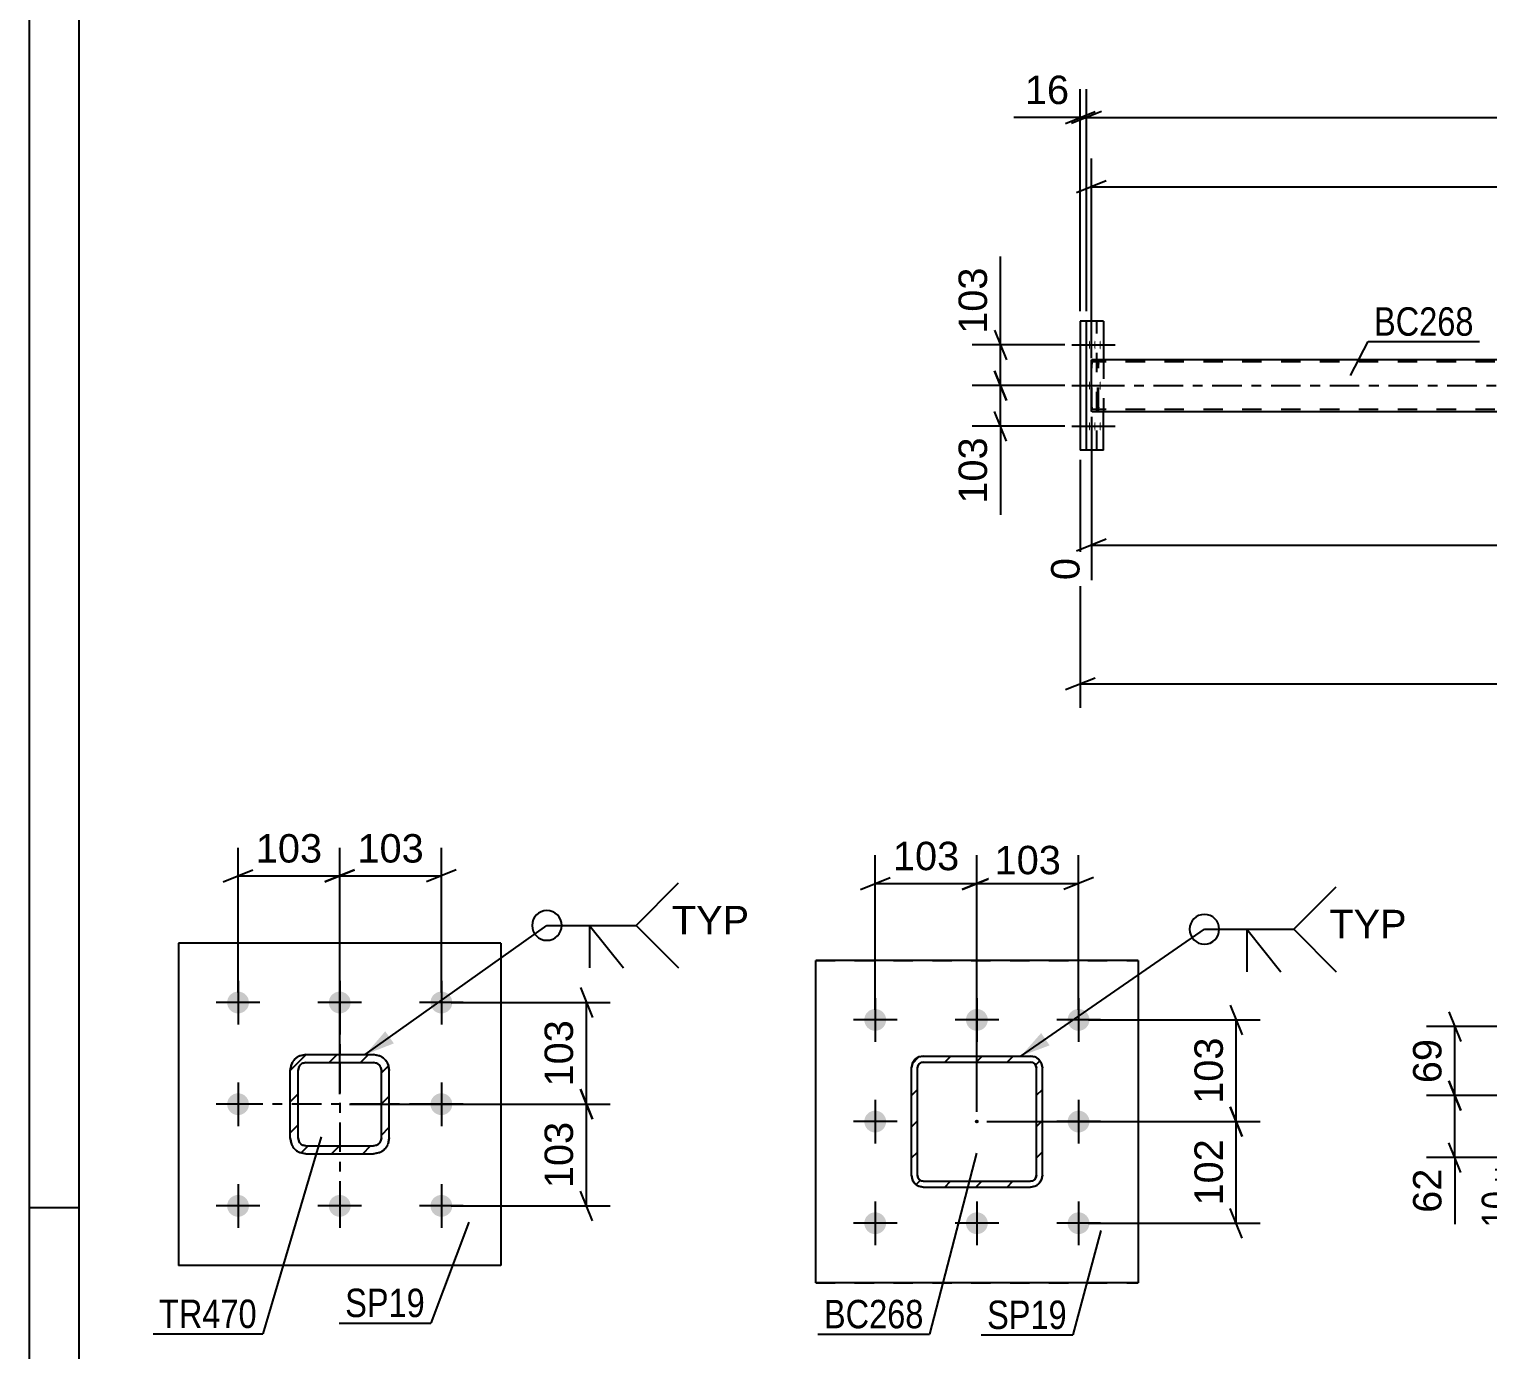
# Model space of a CAD drawing. Header units: millimetres. Extents: x 0 to 841, y 0 to 594.
# Drawn here: x 0 to 147.1, y 134.7 to 267.8 of the extents above; entities that cross this region are included whole.
import ezdxf

# ---------------------------------------------------------------- set-up
doc = ezdxf.new("R2010")
doc.units = ezdxf.units.MM
doc.linetypes.add('DXK_LINE_DOT2', pattern=[3.9198, 1.9599, -1.9599])
doc.linetypes.add('DXK_LINE_DOT3', pattern=[5.9187, 2.979, -0.9799, 0.9799, -0.9799])
doc.styles.add('Arial', font='ARIAL.TTF', dxfattribs={"height": 0.2})
doc.styles.add('Arial Narrow', font='ARIALN.TTF', dxfattribs={"height": 0.2})

# ---------------------------------------------------------------- blocks, each defined once
blk = doc.blocks.new('Unknown-318891418-1113')
at = {"color": 5, "linetype": 'Continuous'}
for p, q in [((0, 594), (0, 0)), ((5, 589), (5, 5)), ((5, 149), (0, 149))]:
    blk.add_line(p, q, dxfattribs=at)
blk = doc.blocks.new('Bolt-318891418-3976 - 3954')
at = {"linetype": 'Continuous'}
for points in [[(106.86, 236), (106.86, 236.09), (106.86, 236.18), (106.87, 236.26), (106.87, 236.32), (106.88, 236.38), (106.9, 236.42), (106.91, 236.43), (106.92, 236.43), (106.93, 236.42), (106.94, 236.38), (106.95, 236.32), (106.96, 236.26), (106.97, 236.18), (106.97, 236.09), (106.97, 236), (106.97, 235.91), (106.97, 235.82), (106.96, 235.74), (106.95, 235.67), (106.94, 235.62), (106.93, 235.58), (106.92, 235.56), (106.91, 235.56), (106.9, 235.58), (106.88, 235.62), (106.87, 235.67), (106.87, 235.74), (106.86, 235.82), (106.86, 235.91)], [(107.39, 236), (107.39, 236.09), (107.4, 236.18), (107.4, 236.26), (107.41, 236.32), (107.42, 236.38), (107.43, 236.42), (107.44, 236.43), (107.45, 236.43), (107.47, 236.42), (107.48, 236.38), (107.49, 236.32), (107.49, 236.26), (107.5, 236.18), (107.5, 236.09), (107.51, 236), (107.5, 235.91), (107.5, 235.82), (107.49, 235.74), (107.49, 235.67), (107.48, 235.62), (107.47, 235.58), (107.45, 235.56), (107.44, 235.56), (107.43, 235.58), (107.42, 235.62), (107.41, 235.67), (107.4, 235.74), (107.4, 235.82), (107.39, 235.91)], [(107.93, 236), (107.93, 236.09), (107.93, 236.18), (107.94, 236.26), (107.94, 236.32), (107.95, 236.38), (107.97, 236.42), (107.98, 236.43), (107.99, 236.43), (108, 236.42), (108.01, 236.38), (108.02, 236.32), (108.03, 236.26), (108.04, 236.18), (108.04, 236.09), (108.04, 236), (108.04, 235.91), (108.04, 235.82), (108.03, 235.74), (108.02, 235.67), (108.01, 235.62), (108, 235.58), (107.99, 235.56), (107.98, 235.56), (107.97, 235.58), (107.95, 235.62), (107.94, 235.67), (107.94, 235.74), (107.93, 235.82), (107.93, 235.91)], [(106.86, 231.9), (106.86, 231.99), (106.86, 232.08), (106.87, 232.16), (106.87, 232.22), (106.88, 232.28), (106.9, 232.32), (106.91, 232.33), (106.92, 232.33), (106.93, 232.32), (106.94, 232.28), (106.95, 232.22), (106.96, 232.16), (106.97, 232.08), (106.97, 231.99), (106.97, 231.9), (106.97, 231.81), (106.97, 231.72), (106.96, 231.64), (106.95, 231.57), (106.94, 231.52), (106.93, 231.48), (106.92, 231.46), (106.91, 231.46), (106.9, 231.48), (106.88, 231.52), (106.87, 231.57), (106.87, 231.64), (106.86, 231.72), (106.86, 231.81)], [(107.93, 231.9), (107.93, 231.99), (107.93, 232.08), (107.94, 232.16), (107.94, 232.22), (107.95, 232.28), (107.97, 232.32), (107.98, 232.33), (107.99, 232.33), (108, 232.32), (108.01, 232.28), (108.02, 232.22), (108.03, 232.16), (108.04, 232.08), (108.04, 231.99), (108.04, 231.9), (108.04, 231.81), (108.04, 231.72), (108.03, 231.64), (108.02, 231.57), (108.01, 231.52), (108, 231.48), (107.99, 231.46), (107.98, 231.46), (107.97, 231.48), (107.95, 231.52), (107.94, 231.57), (107.94, 231.64), (107.93, 231.72), (107.93, 231.81)], [(106.86, 227.8), (106.86, 227.89), (106.86, 227.98), (106.87, 228.06), (106.87, 228.12), (106.88, 228.18), (106.9, 228.22), (106.91, 228.23), (106.92, 228.23), (106.93, 228.22), (106.94, 228.18), (106.95, 228.12), (106.96, 228.06), (106.97, 227.98), (106.97, 227.89), (106.97, 227.8), (106.97, 227.71), (106.97, 227.62), (106.96, 227.54), (106.95, 227.47), (106.94, 227.42), (106.93, 227.38), (106.92, 227.36), (106.91, 227.36), (106.9, 227.38), (106.88, 227.42), (106.87, 227.47), (106.87, 227.54), (106.86, 227.62), (106.86, 227.71)], [(107.39, 227.8), (107.39, 227.89), (107.4, 227.98), (107.4, 228.06), (107.41, 228.12), (107.42, 228.18), (107.43, 228.22), (107.44, 228.23), (107.45, 228.23), (107.47, 228.22), (107.48, 228.18), (107.49, 228.12), (107.49, 228.06), (107.5, 227.98), (107.5, 227.89), (107.51, 227.8), (107.5, 227.71), (107.5, 227.62), (107.49, 227.54), (107.49, 227.47), (107.48, 227.42), (107.47, 227.38), (107.45, 227.36), (107.44, 227.36), (107.43, 227.38), (107.42, 227.42), (107.41, 227.47), (107.4, 227.54), (107.4, 227.62), (107.39, 227.71)], [(107.93, 227.8), (107.93, 227.89), (107.93, 227.98), (107.94, 228.06), (107.94, 228.12), (107.95, 228.18), (107.97, 228.22), (107.98, 228.23), (107.99, 228.23), (108, 228.22), (108.01, 228.18), (108.02, 228.12), (108.03, 228.06), (108.04, 227.98), (108.04, 227.89), (108.04, 227.8), (108.04, 227.71), (108.04, 227.62), (108.03, 227.54), (108.02, 227.47), (108.01, 227.42), (108, 227.38), (107.99, 227.36), (107.98, 227.36), (107.97, 227.38), (107.95, 227.42), (107.94, 227.47), (107.94, 227.54), (107.93, 227.62), (107.93, 227.71)]]:
    blk.add_hatch(color=1, dxfattribs=at).paths.add_polyline_path(points)
at = {"color": 1, "linetype": 'Continuous'}
for p, q in [((105.13, 236), (108.42, 236)), ((105.66, 236), (108.96, 236)), ((106.2, 236), (109.49, 236)), ((105.13, 231.9), (108.42, 231.9)), ((106.2, 231.9), (109.49, 231.9)), ((105.13, 227.8), (108.42, 227.8)), ((105.66, 227.8), (108.96, 227.8)), ((106.2, 227.8), (109.49, 227.8))]:
    blk.add_line(p, q, dxfattribs=at)
blk = doc.blocks.new('Part-318891418-4037 - 3954')
at = {"color": 2, "linetype": 'Continuous'}
for p, q in [((107.1, 234.06), (107.11, 234.24)), ((107.1, 229.74), (107.1, 234.06)), ((107.11, 234.24), (107.12, 234.4)), ((107.12, 234.4), (107.14, 234.5)), ((107.14, 234.5), (107.16, 234.54)), ((107.16, 234.54), (240.46, 234.54)), ((107.11, 229.55), (107.1, 229.74)), ((107.12, 229.4), (107.11, 229.55)), ((107.14, 229.29), (107.12, 229.4)), ((107.16, 229.26), (107.14, 229.29)), ((763.19, 229.26), (107.16, 229.26))]:
    blk.add_line(p, q, dxfattribs=at)
at = {"color": 7, "linetype": 'DXK_LINE_DOT2'}
for p, q in [((107.14, 234.23), (107.13, 234.15)), ((107.13, 234.15), (107.13, 234.06)), ((107.13, 229.74), (107.13, 234.06)), ((107.15, 234.28), (107.14, 234.23)), ((107.16, 234.3), (107.15, 234.28)), ((763.19, 234.3), (107.16, 234.3)), ((107.73, 234.54), (107.76, 234.5)), ((107.74, 234.28), (107.73, 234.3)), ((107.75, 234.24), (107.74, 234.28)), ((107.75, 234.23), (107.75, 234.24)), ((107.76, 234.15), (107.75, 234.23)), ((107.76, 234.5), (107.78, 234.4)), ((107.76, 234.06), (107.76, 234.15)), ((107.76, 229.74), (107.76, 234.06)), ((107.78, 234.4), (107.79, 234.24)), ((107.79, 234.24), (107.8, 234.06)), ((107.8, 229.74), (107.8, 234.06)), ((107.13, 229.74), (107.13, 229.64)), ((107.13, 229.64), (107.14, 229.57)), ((107.14, 229.57), (107.15, 229.51)), ((107.15, 229.51), (107.16, 229.5)), ((763.19, 229.5), (107.16, 229.5)), ((107.73, 229.5), (107.74, 229.51)), ((107.74, 229.51), (107.75, 229.57)), ((107.75, 229.57), (107.76, 229.64)), ((107.76, 229.64), (107.76, 229.74)), ((107.79, 229.55), (107.78, 229.4)), ((107.8, 229.74), (107.79, 229.55)), ((107.76, 229.29), (107.73, 229.26)), ((107.78, 229.4), (107.76, 229.29))]:
    blk.add_line(p, q, dxfattribs=at)
at = {"color": 7, "linetype": 'DXK_LINE_DOT3'}
blk.add_line((107.45, 231.9), (763.19, 231.9), dxfattribs=at)
blk = doc.blocks.new('Part-318891418-4190 - 3954')
at = {"color": 2, "linetype": 'Continuous'}
for p, q in [((108.3, 238.4), (105.97, 238.4)), ((105.97, 238.4), (105.97, 225.4)), ((106.6, 225.4), (106.6, 238.4)), ((108.3, 238.4), (108.3, 234.54)), ((108.3, 225.4), (108.3, 229.26)), ((108.3, 225.4), (105.97, 225.4))]:
    blk.add_line(p, q, dxfattribs=at)
at = {"color": 7, "linetype": 'DXK_LINE_DOT2'}
for p, q in [((107.66, 225.4), (107.66, 238.4)), ((108.3, 234.54), (108.3, 229.26))]:
    blk.add_line(p, q, dxfattribs=at)
blk = doc.blocks.new('Bolt-318891418-3811 - 3682')
at = {"linetype": 'Continuous'}
for points in [[(22.16, 169.71, -1), (19.96, 169.71, -1)], [(32.41, 169.71, -1), (30.21, 169.71, -1)], [(42.66, 169.71, -1), (40.46, 169.71, -1)], [(22.16, 159.46, -1), (19.96, 159.46, -1)], [(42.66, 159.46, -1), (40.46, 159.46, -1)], [(22.16, 149.21, -1), (19.96, 149.21, -1)], [(32.41, 149.21, -1), (30.21, 149.21, -1)], [(42.66, 149.21, -1), (40.46, 149.21, -1)]]:
    blk.add_hatch(color=1, dxfattribs=at).paths.add_polyline_path(points)
at = {"color": 1, "linetype": 'Continuous'}
for p, q in [((21.06, 171.91), (21.06, 167.51)), ((31.31, 171.91), (31.31, 167.51)), ((41.56, 171.91), (41.56, 167.51)), ((23.26, 169.71), (18.86, 169.71)), ((33.51, 169.71), (29.11, 169.71)), ((43.76, 169.71), (39.36, 169.71)), ((21.06, 161.66), (21.06, 157.26)), ((41.56, 161.66), (41.56, 157.26)), ((23.26, 159.46), (18.86, 159.46)), ((43.76, 159.46), (39.36, 159.46)), ((21.06, 151.41), (21.06, 147.01)), ((31.31, 151.41), (31.31, 147.01)), ((41.56, 151.41), (41.56, 147.01)), ((23.26, 149.21), (18.86, 149.21)), ((33.51, 149.21), (29.11, 149.21)), ((43.76, 149.21), (39.36, 149.21))]:
    blk.add_line(p, q, dxfattribs=at)
blk = doc.blocks.new('Part-318891418-3831 - 3682')
at = {"color": 2, "linetype": 'Continuous'}
for p, q in [((47.56, 175.71), (15.06, 175.71)), ((15.06, 175.71), (15.06, 143.21)), ((47.56, 175.71), (47.56, 143.21)), ((47.56, 143.21), (15.06, 143.21))]:
    blk.add_line(p, q, dxfattribs=at)
blk = doc.blocks.new('Part-318891418-3851 - 3682')
at = {"linetype": 'Continuous'}
h = blk.add_hatch(dxfattribs=at)
h.set_pattern_fill('', scale=0.7, style=0, pattern_type=0)
h.set_pattern_definition([(45, (27.915, 164.4629), (-1.57154, 1.57154), [])])
h.paths.add_polyline_path([(34.71, 164.46), (27.91, 164.46), (27.3, 164.34), (26.78, 163.99), (26.44, 163.48), (26.31, 162.86), (26.31, 156.06), (26.44, 155.45), (26.78, 154.93), (27.3, 154.58), (27.91, 154.46), (34.71, 154.46), (35.33, 154.58), (35.85, 154.93), (36.19, 155.45), (36.31, 156.06), (36.31, 162.86), (36.19, 163.48), (35.85, 163.99), (35.33, 164.34)])
h.paths.add_polyline_path([(35.45, 163.17), (35.51, 162.86), (35.51, 156.06), (35.45, 155.76), (35.28, 155.5), (35.02, 155.32), (34.71, 155.26), (27.91, 155.26), (27.61, 155.32), (27.35, 155.5), (27.18, 155.76), (27.11, 156.06), (27.11, 162.86), (27.18, 163.17), (27.35, 163.43), (27.61, 163.6), (27.91, 163.66), (34.71, 163.66), (35.02, 163.6), (35.28, 163.43)])
at = {"color": 7, "linetype": 'DXK_LINE_DOT3'}
for p, q in [((31.31, 169.46), (31.31, 149.46)), ((41.31, 159.46), (21.31, 159.46))]:
    blk.add_line(p, q, dxfattribs=at)
at = {"color": 7, "linetype": 'DXK_LINE_DOT2'}
for p, q in [((26.31, 162.86), (26.44, 163.48)), ((27.3, 164.34), (27.91, 164.46)), ((27.91, 163.66), (27.61, 163.6)), ((27.91, 164.46), (34.71, 164.46)), ((27.91, 163.66), (34.71, 163.66)), ((34.71, 164.46), (35.33, 164.34)), ((35.02, 163.6), (34.71, 163.66)), ((36.19, 163.48), (36.31, 162.86)), ((26.31, 156.06), (26.31, 162.86)), ((27.18, 163.17), (27.11, 162.86)), ((27.11, 156.06), (27.11, 162.86)), ((35.51, 162.86), (35.45, 163.17)), ((35.51, 156.06), (35.51, 162.86)), ((36.31, 156.06), (36.31, 162.86)), ((26.44, 155.45), (26.31, 156.06)), ((27.11, 156.06), (27.18, 155.76)), ((35.45, 155.76), (35.51, 156.06)), ((36.31, 156.06), (36.19, 155.45)), ((27.91, 154.46), (27.3, 154.58)), ((27.61, 155.32), (27.91, 155.26)), ((27.91, 155.26), (34.71, 155.26)), ((27.91, 154.46), (34.71, 154.46)), ((34.71, 155.26), (35.02, 155.32)), ((35.33, 154.58), (34.71, 154.46))]:
    blk.add_line(p, q, dxfattribs=at)
at = {"color": 2, "linetype": 'Continuous'}
for p, q in [((26.44, 163.48), (26.31, 162.86)), ((27.91, 164.46), (27.3, 164.34)), ((27.61, 163.6), (27.91, 163.66)), ((27.91, 164.46), (34.71, 164.46)), ((27.91, 163.66), (34.71, 163.66)), ((35.33, 164.34), (34.71, 164.46)), ((34.71, 163.66), (35.02, 163.6)), ((36.31, 162.86), (36.19, 163.48)), ((26.31, 156.06), (26.31, 162.86)), ((27.11, 162.86), (27.18, 163.17)), ((27.11, 156.06), (27.11, 162.86)), ((35.45, 163.17), (35.51, 162.86)), ((35.51, 156.06), (35.51, 162.86)), ((36.31, 156.06), (36.31, 162.86)), ((26.31, 156.06), (26.44, 155.45)), ((27.18, 155.76), (27.11, 156.06)), ((35.51, 156.06), (35.45, 155.76)), ((36.19, 155.45), (36.31, 156.06)), ((27.3, 154.58), (27.91, 154.46)), ((27.91, 155.26), (27.61, 155.32)), ((27.91, 155.26), (34.71, 155.26)), ((27.91, 154.46), (34.71, 154.46)), ((35.02, 155.32), (34.71, 155.26)), ((34.71, 154.46), (35.33, 154.58))]:
    blk.add_line(p, q, dxfattribs=at)
at = {"color": 7, "linetype": 'DXK_LINE_DOT2'}
for centre, radius, start, end in [((27.91, 162.86), 1.6, 112.5, 157.5), ((27.91, 162.86), 0.8, 112.5, 157.5), ((34.71, 162.86), 0.8, 22.5, 67.5), ((34.71, 162.86), 1.6, 22.5, 67.5), ((27.91, 156.06), 1.6, 202.5, 247.5), ((27.91, 156.06), 0.8, 202.5, 247.5), ((34.71, 156.06), 0.8, 292.5, 337.5), ((34.71, 156.06), 1.6, 292.5, 337.5)]:
    blk.add_arc(centre, radius, start, end, dxfattribs=at)
at = {"color": 2, "linetype": 'Continuous'}
for centre, radius, start, end in [((27.91, 162.86), 1.6, 112.5, 157.5), ((27.91, 162.86), 0.8, 112.5, 157.5), ((34.71, 162.86), 0.8, 22.5, 67.5), ((34.71, 162.86), 1.6, 22.5, 67.5), ((27.91, 156.06), 1.6, 202.5, 247.5), ((27.91, 156.06), 0.8, 202.5, 247.5), ((34.71, 156.06), 0.8, 292.5, 337.5), ((34.71, 156.06), 1.6, 292.5, 337.5)]:
    blk.add_arc(centre, radius, start, end, dxfattribs=at)
blk = doc.blocks.new('Part-318891418-3613 - 3443')
at = {"color": 2, "linetype": 'Continuous'}
for p, q in [((111.8, 173.96), (79.3, 173.96)), ((79.3, 141.46), (79.3, 173.96)), ((111.8, 173.96), (111.8, 141.46)), ((111.8, 141.46), (79.3, 141.46))]:
    blk.add_line(p, q, dxfattribs=at)
at = {"color": 7, "linetype": 'DXK_LINE_DOT2'}
for p, q in [((79.3, 173.96), (111.8, 173.96)), ((79.3, 141.46), (111.8, 141.46))]:
    blk.add_line(p, q, dxfattribs=at)
blk = doc.blocks.new('Part-318891418-3508 - 3443')
at = {"linetype": 'Continuous'}
h = blk.add_hatch(dxfattribs=at)
h.set_pattern_fill('', scale=0.7, style=0, pattern_type=0)
h.set_pattern_definition([(45, (89.6956, 164.2157), (-1.57154, 1.57154), [])])
h.paths.add_polyline_path([(90.15, 164.31), (89.7, 164.22), (89.31, 163.96), (89.05, 163.57), (88.95, 163.11), (88.95, 152.31), (89.05, 151.85), (89.31, 151.46), (89.7, 151.2), (90.15, 151.11), (100.95, 151.11), (101.41, 151.2), (101.8, 151.46), (102.06, 151.85), (102.15, 152.31), (102.15, 163.11), (102.06, 163.57), (101.8, 163.96), (101.41, 164.22), (100.95, 164.31)])
h.paths.add_polyline_path([(100.95, 163.71), (101.18, 163.66), (101.38, 163.53), (101.51, 163.34), (101.55, 163.11), (101.55, 152.31), (101.51, 152.08), (101.38, 151.88), (101.18, 151.75), (100.95, 151.71), (90.15, 151.71), (89.93, 151.75), (89.73, 151.88), (89.6, 152.08), (89.55, 152.31), (89.55, 163.11), (89.6, 163.34), (89.73, 163.53), (89.93, 163.66), (90.15, 163.71)])
blk.add_hatch(color=246, dxfattribs=at).paths.add_polyline_path([(95.55, 157.61, -1), (95.55, 157.81, -1)])
at = {"color": 7, "linetype": 'DXK_LINE_DOT2'}
for p, q in [((88.95, 163.11), (89.05, 163.57)), ((89.6, 163.34), (89.55, 163.11)), ((89.73, 163.53), (89.6, 163.34)), ((89.7, 164.22), (90.15, 164.31)), ((89.93, 163.66), (89.73, 163.53)), ((90.15, 163.71), (89.93, 163.66)), ((90.15, 164.31), (100.95, 164.31)), ((90.15, 163.71), (100.95, 163.71)), ((100.95, 164.31), (101.41, 164.22)), ((101.18, 163.66), (100.95, 163.71)), ((101.38, 163.53), (101.18, 163.66)), ((101.51, 163.34), (101.38, 163.53)), ((101.55, 163.11), (101.51, 163.34)), ((102.06, 163.57), (102.15, 163.11)), ((88.95, 152.31), (88.95, 163.11)), ((89.55, 152.31), (89.55, 163.11)), ((101.55, 152.31), (101.55, 163.11)), ((102.15, 152.31), (102.15, 163.11)), ((89.05, 151.85), (88.95, 152.31)), ((89.55, 152.31), (89.6, 152.08)), ((89.6, 152.08), (89.73, 151.88)), ((89.73, 151.88), (89.93, 151.75)), ((89.93, 151.75), (90.15, 151.71)), ((90.15, 151.71), (100.95, 151.71)), ((100.95, 151.71), (101.18, 151.75)), ((101.18, 151.75), (101.38, 151.88)), ((101.38, 151.88), (101.51, 152.08)), ((101.51, 152.08), (101.55, 152.31)), ((102.15, 152.31), (102.06, 151.85)), ((90.15, 151.11), (89.7, 151.2)), ((90.15, 151.11), (100.95, 151.11)), ((101.41, 151.2), (100.95, 151.11))]:
    blk.add_line(p, q, dxfattribs=at)
at = {"color": 2, "linetype": 'Continuous'}
for p, q in [((89.05, 163.57), (88.95, 163.11)), ((89.55, 163.11), (89.6, 163.34)), ((89.6, 163.34), (89.73, 163.53)), ((90.15, 164.31), (89.7, 164.22)), ((89.73, 163.53), (89.93, 163.66)), ((89.93, 163.66), (90.15, 163.71)), ((90.15, 164.31), (90.15, 164.31)), ((90.15, 164.31), (100.95, 164.31)), ((90.15, 163.71), (90.15, 163.71)), ((90.15, 163.71), (100.95, 163.71)), ((100.95, 164.31), (100.95, 164.31)), ((101.41, 164.22), (100.95, 164.31)), ((100.95, 163.71), (100.95, 163.71)), ((100.95, 163.71), (101.18, 163.66)), ((101.18, 163.66), (101.38, 163.53)), ((101.38, 163.53), (101.51, 163.34)), ((101.51, 163.34), (101.55, 163.11)), ((102.15, 163.11), (102.06, 163.57)), ((88.95, 163.11), (88.95, 163.11)), ((88.95, 152.31), (88.95, 163.11)), ((89.55, 163.11), (89.55, 163.11)), ((89.55, 152.31), (89.55, 163.11)), ((101.55, 163.11), (101.55, 163.11)), ((101.55, 152.31), (101.55, 163.11)), ((102.15, 163.11), (102.15, 163.11)), ((102.15, 152.31), (102.15, 163.11)), ((88.95, 152.31), (88.95, 152.31)), ((88.95, 152.31), (89.05, 151.85)), ((89.55, 152.31), (89.55, 152.31)), ((89.6, 152.08), (89.55, 152.31)), ((89.73, 151.88), (89.6, 152.08)), ((89.93, 151.75), (89.73, 151.88)), ((90.15, 151.71), (89.93, 151.75)), ((90.15, 151.71), (90.15, 151.71)), ((90.15, 151.71), (100.95, 151.71)), ((101.18, 151.75), (100.95, 151.71)), ((100.95, 151.71), (100.95, 151.71)), ((101.38, 151.88), (101.18, 151.75)), ((101.51, 152.08), (101.38, 151.88)), ((101.55, 152.31), (101.51, 152.08)), ((101.55, 152.31), (101.55, 152.31)), ((102.06, 151.85), (102.15, 152.31)), ((102.15, 152.31), (102.15, 152.31)), ((89.7, 151.2), (90.15, 151.11)), ((90.15, 151.11), (90.15, 151.11)), ((90.15, 151.11), (100.95, 151.11)), ((100.95, 151.11), (101.41, 151.2)), ((100.95, 151.11), (100.95, 151.11))]:
    blk.add_line(p, q, dxfattribs=at)
at = {"color": 7, "linetype": 'DXK_LINE_DOT3'}
blk.add_line((95.55, 157.71), (95.55, 157.71), dxfattribs=at)
at = {"color": 246, "linetype": 'DXK_LINE_DOT2'}
blk.add_line((95.55, 157.71), (95.55, 157.71), dxfattribs=at)
at = {"color": 246, "linetype": 'Continuous'}
blk.add_circle((95.55, 157.71), 0.1, dxfattribs=at)
at = {"color": 7, "linetype": 'DXK_LINE_DOT2'}
for centre, start, end in [((90.15, 163.11), 112.5, 157.5), ((100.95, 163.11), 22.5, 67.5), ((90.15, 152.31), 202.5, 247.5), ((100.95, 152.31), 292.5, 337.5)]:
    blk.add_arc(centre, 1.2, start, end, dxfattribs=at)
at = {"color": 2, "linetype": 'Continuous'}
for centre, start, end in [((90.15, 163.11), 112.5, 157.5), ((100.95, 163.11), 22.5, 67.5), ((90.15, 152.31), 202.5, 247.5), ((100.95, 152.31), 292.5, 337.5)]:
    blk.add_arc(centre, 1.2, start, end, dxfattribs=at)
blk = doc.blocks.new('Bolt-318891418-3499 - 3443')
at = {"linetype": 'Continuous'}
for points in [[(86.4, 167.96, -1), (84.2, 167.96, -1)], [(96.65, 167.96, -1), (94.45, 167.96, -1)], [(106.9, 167.96, -1), (104.7, 167.96, -1)], [(86.4, 157.71, -1), (84.2, 157.71, -1)], [(106.9, 157.71, -1), (104.7, 157.71, -1)], [(86.4, 147.46, -1), (84.2, 147.46, -1)], [(96.65, 147.46, -1), (94.45, 147.46, -1)], [(106.9, 147.46, -1), (104.7, 147.46, -1)]]:
    blk.add_hatch(color=1, dxfattribs=at).paths.add_polyline_path(points)
at = {"color": 1, "linetype": 'Continuous'}
for p, q in [((85.3, 170.16), (85.3, 165.76)), ((95.55, 170.16), (95.55, 165.76)), ((105.8, 170.16), (105.8, 165.76)), ((87.5, 167.96), (83.1, 167.96)), ((97.75, 167.96), (93.35, 167.96)), ((108, 167.96), (103.6, 167.96)), ((85.3, 159.91), (85.3, 155.51)), ((105.8, 159.91), (105.8, 155.51)), ((87.5, 157.71), (83.1, 157.71)), ((108, 157.71), (103.6, 157.71)), ((85.3, 149.66), (85.3, 145.26)), ((95.55, 149.66), (95.55, 145.26)), ((105.8, 149.66), (105.8, 145.26)), ((87.5, 147.46), (83.1, 147.46)), ((97.75, 147.46), (93.35, 147.46)), ((108, 147.46), (103.6, 147.46))]:
    blk.add_line(p, q, dxfattribs=at)
blk = doc.blocks.new('StraightDimension-318891418-4376 - 3954')
at = {"color": 7, "linetype": 'Continuous'}
for p, q in [((107.1, 234.67), (107.1, 254.78)), ((241.26, 235.94), (241.26, 254.78)), ((108.6, 252.53), (105.6, 251.33)), ((107.1, 251.93), (241.26, 251.93)), ((239.76, 251.33), (242.76, 252.53))]:
    blk.add_line(p, q, dxfattribs=at)
at = {"color": 0}
blk.add_wipeout([(179.23, 252.68), (179.23, 256.88), (169.13, 256.88), (169.13, 252.68)], dxfattribs=at)
at = {"color": 3, "style": 'Arial'}
blk.add_text('3354', height=2.865, dxfattribs=at).set_placement((169.73, 253.28))
blk = doc.blocks.new('StraightDimension-318891418-4294 - 3954')
at = {"color": 7, "linetype": 'Continuous'}
for p, q in [((105.97, 224.4), (105.97, 199.42)), ((107.47, 202.42), (104.47, 201.22)), ((105.97, 201.82), (772.45, 201.82))]:
    blk.add_line(p, q, dxfattribs=at)
blk = doc.blocks.new('StraightDimension-318891418-4301 - 3954')
at = {"color": 7, "linetype": 'Continuous'}
for p, q in [((97.32, 233.4), (98.52, 230.4)), ((104.43, 231.9), (95.07, 231.9)), ((97.92, 227.8), (97.92, 231.9)), ((98.52, 226.3), (97.32, 229.3)), ((104.43, 227.8), (95.07, 227.8)), ((97.92, 227.8), (97.92, 218.88)), ((97.92, 227.8), (97.92, 218.88))]:
    blk.add_line(p, q, dxfattribs=at)
at = {"color": 0}
blk.add_wipeout([(97.17, 227.27), (92.97, 227.27), (92.97, 219.4), (97.17, 219.4)], dxfattribs=at)
at = {"color": 3, "style": 'Arial'}
blk.add_text('103', height=2.865, rotation=90.0002, dxfattribs=at).set_placement((96.57, 220))
blk = doc.blocks.new('StraightDimension-318891418-4305 - 3954')
at = {"color": 7, "linetype": 'Continuous'}
for p, q in [((97.92, 236), (97.92, 244.92)), ((97.92, 236), (97.92, 244.92)), ((97.32, 237.5), (98.52, 234.5)), ((104.43, 236), (95.07, 236)), ((97.92, 231.9), (97.92, 236)), ((98.52, 230.4), (97.32, 233.4)), ((104.43, 231.9), (95.07, 231.9))]:
    blk.add_line(p, q, dxfattribs=at)
at = {"color": 0}
blk.add_wipeout([(97.17, 244.39), (92.97, 244.39), (92.97, 236.52), (97.17, 236.52)], dxfattribs=at)
at = {"color": 3, "style": 'Arial'}
blk.add_text('103', height=2.865, rotation=90.0002, dxfattribs=at).set_placement((96.57, 237.12))
blk = doc.blocks.new('StraightDimension-318891418-4310 - 3954')
at = {"color": 7, "linetype": 'Continuous'}
for p, q in [((105.97, 239.4), (105.97, 261.78)), ((106.6, 239.4), (106.6, 261.78)), ((105.97, 258.93), (99.27, 258.93)), ((105.97, 258.93), (99.27, 258.93)), ((104.47, 258.33), (107.47, 259.53)), ((108.1, 259.53), (105.1, 258.33)), ((105.97, 258.93), (106.6, 258.93))]:
    blk.add_line(p, q, dxfattribs=at)
at = {"color": 0}
blk.add_wipeout([(105.44, 259.68), (105.44, 263.88), (99.79, 263.88), (99.79, 259.68)], dxfattribs=at)
at = {"color": 3, "style": 'Arial'}
blk.add_text('16', height=2.865, dxfattribs=at).set_placement((100.39, 260.28))
blk = doc.blocks.new('StraightDimension-318891418-4314 - 3954')
at = {"color": 7, "linetype": 'Continuous'}
for p, q in [((106.6, 239.4), (106.6, 261.78)), ((108.1, 259.53), (105.1, 258.33)), ((106.6, 258.93), (771.81, 258.93))]:
    blk.add_line(p, q, dxfattribs=at)
blk = doc.blocks.new('StraightDimension-318891418-4420 - 3954')
at = {"color": 7, "linetype": 'Continuous'}
for p, q in [((107.1, 228.74), (107.1, 212.29)), ((241.26, 227.86), (241.26, 205.61)), ((108.6, 216.41), (105.6, 215.21)), ((239.76, 215.21), (242.76, 216.41)), ((107.1, 215.81), (241.26, 215.81))]:
    blk.add_line(p, q, dxfattribs=at)
at = {"color": 0}
blk.add_wipeout([(179.23, 216.56), (179.23, 220.76), (169.13, 220.76), (169.13, 216.56)], dxfattribs=at)
at = {"color": 3, "style": 'Arial'}
blk.add_text('3354', height=2.865, dxfattribs=at).set_placement((169.73, 217.16))
at = {"color": 0, "linetype": 'Continuous'}
for points in [[(106.5, 215.11), (102.3, 215.11), (102.3, 211.69), (106.5, 211.69)], [(240.66, 215.11), (236.46, 215.11), (236.46, 205.01), (240.66, 205.01)]]:
    blk.add_wipeout(points, dxfattribs=at)
at = {"color": 3, "linetype": 'Continuous', "style": 'Arial'}
for s, height, p in [('0', 2.87, (105.9, 212.29)), ('3354', 2.865, (240.06, 205.61))]:
    blk.add_text(s, height=height, rotation=90.0002, dxfattribs=at).set_placement(p)
blk = doc.blocks.new('StraightDimension-318891418-3887 - 3682')
at = {"color": 7, "linetype": 'Continuous'}
for p, q in [((55.58, 160.96), (56.78, 157.96)), ((32.31, 159.46), (58.58, 159.46)), ((56.18, 149.21), (56.18, 159.46)), ((56.78, 147.71), (55.58, 150.71)), ((42.56, 149.21), (58.58, 149.21))]:
    blk.add_line(p, q, dxfattribs=at)
at = {"color": 0}
blk.add_wipeout([(55.43, 158.27), (51.23, 158.27), (51.23, 150.4), (55.43, 150.4)], dxfattribs=at)
at = {"color": 3, "style": 'Arial'}
blk.add_text('103', height=2.865, rotation=90.0002, dxfattribs=at).set_placement((54.83, 151))
blk = doc.blocks.new('StraightDimension-318891418-3922 - 3682')
at = {"color": 7, "linetype": 'Continuous'}
for p, q in [((31.31, 160.46), (31.31, 185.32)), ((41.56, 170.71), (41.56, 185.32)), ((29.81, 181.87), (32.81, 183.07)), ((31.31, 182.47), (41.56, 182.47)), ((43.06, 183.07), (40.06, 181.87))]:
    blk.add_line(p, q, dxfattribs=at)
at = {"color": 0}
blk.add_wipeout([(40.38, 183.22), (40.38, 187.42), (32.5, 187.42), (32.5, 183.22)], dxfattribs=at)
at = {"color": 3, "style": 'Arial'}
blk.add_text('103', height=2.865, dxfattribs=at).set_placement((33.1, 183.82))
blk = doc.blocks.new('StraightDimension-318891418-3870 - 3682')
at = {"color": 7, "linetype": 'Continuous'}
for p, q in [((55.58, 171.21), (56.78, 168.21)), ((42.56, 169.71), (58.58, 169.71)), ((56.18, 159.46), (56.18, 169.71)), ((56.78, 157.96), (55.58, 160.96)), ((32.31, 159.46), (58.58, 159.46))]:
    blk.add_line(p, q, dxfattribs=at)
at = {"color": 0}
blk.add_wipeout([(55.43, 168.52), (51.23, 168.52), (51.23, 160.65), (55.43, 160.65)], dxfattribs=at)
at = {"color": 3, "style": 'Arial'}
blk.add_text('103', height=2.865, rotation=90.0002, dxfattribs=at).set_placement((54.83, 161.25))
blk = doc.blocks.new('StraightDimension-318891418-3905 - 3682')
at = {"color": 7, "linetype": 'Continuous'}
for p, q in [((21.06, 170.71), (21.06, 185.32)), ((31.31, 160.46), (31.31, 185.32)), ((19.56, 181.87), (22.56, 183.07)), ((21.06, 182.47), (31.31, 182.47)), ((32.81, 183.07), (29.81, 181.87))]:
    blk.add_line(p, q, dxfattribs=at)
at = {"color": 0}
blk.add_wipeout([(30.13, 183.22), (30.13, 187.42), (22.25, 187.42), (22.25, 183.22)], dxfattribs=at)
at = {"color": 3, "style": 'Arial'}
blk.add_text('103', height=2.865, dxfattribs=at).set_placement((22.85, 183.82))
blk = doc.blocks.new('StraightDimension-318891418-3640 - 3443')
at = {"color": 7, "linetype": 'Continuous'}
for p, q in [((85.3, 168.96), (85.3, 184.55)), ((95.55, 158.7), (95.55, 184.55)), ((83.8, 181.1), (86.8, 182.3)), ((85.3, 181.7), (95.55, 181.7)), ((97.05, 182.3), (94.05, 181.1))]:
    blk.add_line(p, q, dxfattribs=at)
at = {"color": 0}
blk.add_wipeout([(94.37, 182.45), (94.37, 186.65), (86.49, 186.65), (86.49, 182.45)], dxfattribs=at)
at = {"color": 3, "style": 'Arial'}
blk.add_text('103', height=2.865, dxfattribs=at).set_placement((87.09, 183.05))
blk = doc.blocks.new('StraightDimension-318891418-3631 - 3443')
at = {"color": 7, "linetype": 'Continuous'}
for p, q in [((95.55, 158.7), (95.55, 184.55)), ((105.8, 168.96), (105.8, 184.55)), ((94.05, 181.1), (97.05, 182.3)), ((95.55, 181.7), (105.8, 181.7)), ((107.3, 182.3), (104.3, 181.1))]:
    blk.add_line(p, q, dxfattribs=at)
at = {"color": 0}
blk.add_wipeout([(104.61, 182.04), (104.61, 186.24), (96.74, 186.24), (96.74, 182.04)], dxfattribs=at)
at = {"color": 3, "style": 'Arial'}
blk.add_text('103', height=2.865, dxfattribs=at).set_placement((97.34, 182.64))
blk = doc.blocks.new('StraightDimension-318891418-3650 - 3443')
at = {"color": 7, "linetype": 'Continuous'}
for p, q in [((121.1, 169.46), (122.3, 166.46)), ((106.8, 167.96), (124.1, 167.96)), ((121.7, 157.7), (121.7, 167.96)), ((122.3, 156.2), (121.1, 159.2)), ((96.55, 157.7), (124.1, 157.7))]:
    blk.add_line(p, q, dxfattribs=at)
at = {"color": 0}
blk.add_wipeout([(120.95, 166.77), (116.75, 166.77), (116.75, 158.9), (120.95, 158.9)], dxfattribs=at)
at = {"color": 3, "style": 'Arial'}
blk.add_text('103', height=2.865, rotation=90.0002, dxfattribs=at).set_placement((120.35, 159.5))
blk = doc.blocks.new('StraightDimension-318891418-3659 - 3443')
at = {"color": 7, "linetype": 'Continuous'}
for p, q in [((121.1, 159.2), (122.3, 156.2)), ((96.55, 157.7), (124.1, 157.7)), ((121.7, 147.46), (121.7, 157.7)), ((122.3, 145.96), (121.1, 148.96)), ((106.8, 147.46), (124.1, 147.46))]:
    blk.add_line(p, q, dxfattribs=at)
at = {"color": 0}
blk.add_wipeout([(120.95, 156.52), (116.75, 156.52), (116.75, 148.65), (120.95, 148.65)], dxfattribs=at)
at = {"color": 3, "style": 'Arial'}
blk.add_text('102', height=2.865, rotation=90.0002, dxfattribs=at).set_placement((120.35, 149.25))
blk = doc.blocks.new('StraightDimension-318891418-3427 - 3133')
at = {"color": 7, "linetype": 'Continuous'}
for p, q in [((143.14, 168.78), (144.34, 165.78)), ((186.44, 167.28), (140.89, 167.28)), ((143.74, 160.33), (143.74, 167.28)), ((144.34, 158.83), (143.14, 161.83)), ((159.4, 160.33), (140.89, 160.33))]:
    blk.add_line(p, q, dxfattribs=at)
at = {"color": 0}
blk.add_wipeout([(142.99, 166.63), (138.79, 166.63), (138.79, 160.98), (142.99, 160.98)], dxfattribs=at)
at = {"color": 3, "style": 'Arial'}
blk.add_text('69', height=2.865, rotation=90.0002, dxfattribs=at).set_placement((142.39, 161.58))
blk = doc.blocks.new('StraightDimension-318891418-3342 - 3133')
at = {"color": 7, "linetype": 'Continuous'}
for p, q in [((150.06, 154.33), (151.26, 151.33)), ((151.26, 150.33), (150.06, 153.33)), ((161.4, 152.83), (147.81, 152.83)), ((181.4, 151.83), (147.81, 151.83)), ((150.66, 151.83), (150.66, 152.83)), ((150.66, 151.83), (150.66, 145.92)), ((150.66, 151.83), (150.66, 145.92))]:
    blk.add_line(p, q, dxfattribs=at)
at = {"color": 0}
blk.add_wipeout([(149.91, 151.31), (145.71, 151.31), (145.71, 146.45), (149.91, 146.45)], dxfattribs=at)
at = {"color": 3, "style": 'Arial Narrow'}
blk.add_text('10', height=2.863, rotation=90.0002, dxfattribs=at).set_placement((149.31, 147.05))
blk = doc.blocks.new('StraightDimension-318891418-3414 - 3133')
at = {"color": 7, "linetype": 'Continuous'}
for p, q in [((143.14, 161.83), (144.34, 158.83)), ((159.4, 160.33), (140.89, 160.33)), ((143.74, 154.08), (143.74, 160.33)), ((144.34, 152.58), (143.14, 155.58)), ((186.44, 154.08), (140.89, 154.08)), ((143.74, 154.08), (143.74, 147.38)), ((143.74, 154.08), (143.74, 147.38))]:
    blk.add_line(p, q, dxfattribs=at)
at = {"color": 0}
blk.add_wipeout([(142.99, 153.55), (138.79, 153.55), (138.79, 147.91), (142.99, 147.91)], dxfattribs=at)
at = {"color": 3, "style": 'Arial'}
blk.add_text('62', height=2.865, rotation=90.0002, dxfattribs=at).set_placement((142.39, 148.51))
blk = doc.blocks.new('Mark-318891418-4033 - 3954')
at = {"color": 0}
blk.add_wipeout([(145.64, 236.93), (145.64, 239.93), (135.59, 239.93), (135.59, 236.93)], dxfattribs=at)
blk.add_wipeout([(145.64, 236.93), (145.64, 239.93), (135.59, 239.93), (135.59, 236.93)], dxfattribs=at)
at = {"color": 30, "linetype": 'Continuous'}
for p, q in [((133.23, 232.93), (134.99, 236.33)), ((134.99, 236.33), (146.24, 236.33))]:
    blk.add_line(p, q, dxfattribs=at)
at = {"color": 3, "style": 'Arial Narrow'}
blk.add_text('BC268', height=2.863, dxfattribs=at).set_placement((135.59, 236.93))
blk = doc.blocks.new('Mark-318891418-3847 - 3682')
at = {"color": 0}
blk.add_wipeout([(22.95, 136.9), (22.95, 139.9), (13.09, 139.9), (13.09, 136.9)], dxfattribs=at)
blk.add_wipeout([(22.95, 136.9), (22.95, 139.9), (13.09, 139.9), (13.09, 136.9)], dxfattribs=at)
at = {"color": 30, "linetype": 'Continuous'}
for p in [(29.44, 156.16), (12.49, 136.3)]:
    blk.add_line(p, (23.55, 136.3), dxfattribs=at)
at = {"color": 3, "style": 'Arial Narrow'}
blk.add_text('TR470', height=2.863, dxfattribs=at).set_placement((13.09, 136.9))
blk = doc.blocks.new('Mark-318891418-3827 - 3682')
at = {"color": 0}
blk.add_wipeout([(39.89, 138), (39.89, 141), (31.86, 141), (31.86, 138)], dxfattribs=at)
blk.add_wipeout([(39.89, 138), (39.89, 141), (31.86, 141), (31.86, 138)], dxfattribs=at)
at = {"color": 30, "linetype": 'Continuous'}
for p in [(44.32, 147.56), (31.26, 137.4)]:
    blk.add_line(p, (40.49, 137.4), dxfattribs=at)
at = {"color": 3, "style": 'Arial Narrow'}
blk.add_text('SP19', height=2.863, dxfattribs=at).set_placement((31.86, 138))
blk = doc.blocks.new('WeldMark-318891418-3939 - 3682')
at = {"linetype": 'Continuous'}
blk.add_hatch(color=30, dxfattribs=at).paths.add_polyline_path([(36.77, 165.59), (33.89, 164.46), (35.9, 166.81)])
at = {"color": 30, "linetype": 'Continuous'}
for p, q in [((33.89, 164.46), (52.2, 177.48)), ((52.2, 177.48), (61.2, 177.48))]:
    blk.add_line(p, q, dxfattribs=at)
at = {"color": 3, "linetype": 'Continuous'}
for q in [(59.91, 173.2), (56.48, 173.2)]:
    blk.add_line((56.48, 177.48), q, dxfattribs=at)
for start, end in [(90, 270), (270, 90)]:
    blk.add_arc((52.2, 177.48), 1.5, start, end, dxfattribs=at)
at = {"color": 0, "linetype": 'Continuous'}
blk.add_wipeout([(72.57, 176.58), (72.57, 179.58), (64.8, 179.58), (64.8, 176.58)], dxfattribs=at)
blk.add_wipeout([(72.57, 176.58), (72.57, 179.58), (64.8, 179.58), (64.8, 176.58)], dxfattribs=at)
at = {"color": 3, "linetype": 'Continuous'}
for q in [(65.48, 181.77), (65.48, 173.2)]:
    blk.add_line((61.2, 177.48), q, dxfattribs=at)
at = {"color": 3, "linetype": 'Continuous', "style": 'Arial'}
blk.add_text('TYP', height=2.865, dxfattribs=at).set_placement((64.8, 176.58))
blk = doc.blocks.new('Mark-318891418-3609 - 3443')
at = {"color": 0}
blk.add_wipeout([(104.62, 136.8), (104.62, 139.8), (96.58, 139.8), (96.58, 136.8)], dxfattribs=at)
blk.add_wipeout([(104.62, 136.8), (104.62, 139.8), (96.58, 139.8), (96.58, 136.8)], dxfattribs=at)
at = {"color": 30, "linetype": 'Continuous'}
for p in [(108.04, 146.73), (95.98, 136.2)]:
    blk.add_line(p, (105.22, 136.2), dxfattribs=at)
at = {"color": 3, "style": 'Arial Narrow'}
blk.add_text('SP19', height=2.863, dxfattribs=at).set_placement((96.58, 136.8))
blk = doc.blocks.new('Mark-318891418-3504 - 3443')
at = {"color": 0}
blk.add_wipeout([(90.17, 136.87), (90.17, 139.87), (80.13, 139.87), (80.13, 136.87)], dxfattribs=at)
blk.add_wipeout([(90.17, 136.87), (90.17, 139.87), (80.13, 139.87), (80.13, 136.87)], dxfattribs=at)
at = {"color": 30, "linetype": 'Continuous'}
for p in [(95.5, 154.51), (79.53, 136.27)]:
    blk.add_line(p, (90.77, 136.27), dxfattribs=at)
at = {"color": 3, "style": 'Arial Narrow'}
blk.add_text('BC268', height=2.863, dxfattribs=at).set_placement((80.13, 136.87))
blk = doc.blocks.new('WeldMark-318891418-3668 - 3443')
at = {"linetype": 'Continuous'}
blk.add_hatch(color=30, dxfattribs=at).paths.add_polyline_path([(102.88, 165.39), (99.98, 164.31), (102.03, 166.63)])
at = {"color": 30, "linetype": 'Continuous'}
for p, q in [((99.98, 164.31), (118.49, 177.09)), ((118.49, 177.09), (127.49, 177.09))]:
    blk.add_line(p, q, dxfattribs=at)
at = {"color": 3, "linetype": 'Continuous'}
for q in [(126.2, 172.8), (122.77, 172.8)]:
    blk.add_line((122.77, 177.09), q, dxfattribs=at)
for start, end in [(90, 270), (270, 90)]:
    blk.add_arc((118.49, 177.09), 1.5, start, end, dxfattribs=at)
at = {"color": 0, "linetype": 'Continuous'}
blk.add_wipeout([(138.86, 176.19), (138.86, 179.19), (131.09, 179.19), (131.09, 176.19)], dxfattribs=at)
blk.add_wipeout([(138.86, 176.19), (138.86, 179.19), (131.09, 179.19), (131.09, 176.19)], dxfattribs=at)
at = {"color": 3, "linetype": 'Continuous'}
for q in [(131.77, 181.37), (131.77, 172.8)]:
    blk.add_line((127.49, 177.09), q, dxfattribs=at)
at = {"color": 3, "linetype": 'Continuous', "style": 'Arial'}
blk.add_text('TYP', height=2.865, dxfattribs=at).set_placement((131.09, 176.19))

msp = doc.modelspace()

# ---------------------------------------------------------------- block references
for name in ['Unknown-318891418-1113', 'Part-318891418-4190 - 3954', 'Bolt-318891418-3976 - 3954', 'Part-318891418-4037 - 3954', 'Part-318891418-3831 - 3682', 'Part-318891418-3613 - 3443', 'Bolt-318891418-3811 - 3682', 'Part-318891418-3851 - 3682', 'Bolt-318891418-3499 - 3443', 'Part-318891418-3508 - 3443']:
    msp.add_blockref(name, (0, 0))

# ---------------------------------------------------------------- next in the draw order: block references
for name in ['StraightDimension-318891418-4376 - 3954', 'StraightDimension-318891418-4294 - 3954', 'StraightDimension-318891418-3640 - 3443', 'StraightDimension-318891418-3427 - 3133', 'StraightDimension-318891418-3887 - 3682', 'Mark-318891418-3847 - 3682', 'StraightDimension-318891418-3342 - 3133']:
    msp.add_blockref(name, (0, 0))

# ---------------------------------------------------------------- next in the draw order: block references
for name in ['StraightDimension-318891418-4301 - 3954', 'StraightDimension-318891418-3922 - 3682', 'StraightDimension-318891418-3631 - 3443', 'StraightDimension-318891418-3414 - 3133', 'Mark-318891418-3827 - 3682']:
    msp.add_blockref(name, (0, 0))

# ---------------------------------------------------------------- next in the draw order: block references
for name in ['StraightDimension-318891418-4305 - 3954', 'StraightDimension-318891418-4420 - 3954', 'StraightDimension-318891418-3870 - 3682', 'StraightDimension-318891418-3650 - 3443']:
    msp.add_blockref(name, (0, 0))

# ---------------------------------------------------------------- next in the draw order: block references
for name in ['StraightDimension-318891418-4310 - 3954', 'StraightDimension-318891418-3905 - 3682', 'WeldMark-318891418-3939 - 3682', 'WeldMark-318891418-3668 - 3443', 'StraightDimension-318891418-3659 - 3443']:
    msp.add_blockref(name, (0, 0))

# ---------------------------------------------------------------- next in the draw order: block references
for name in ['StraightDimension-318891418-4314 - 3954', 'Mark-318891418-3609 - 3443']:
    msp.add_blockref(name, (0, 0))

# ---------------------------------------------------------------- next in the draw order: block references
for name in ['Mark-318891418-4033 - 3954', 'Mark-318891418-3504 - 3443']:
    msp.add_blockref(name, (0, 0))

doc.saveas('drawing.dxf')
